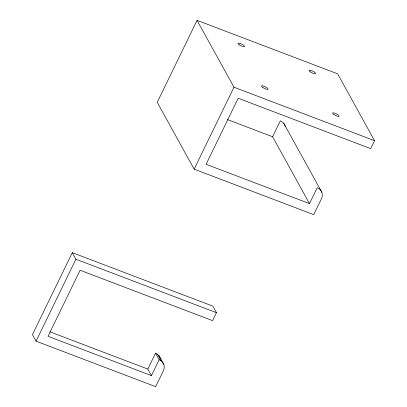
<?xml version="1.0" encoding="UTF-8"?>
<svg xmlns="http://www.w3.org/2000/svg" width="407" height="407" viewBox="0 0 407 407"><rect width="100%" height="100%" fill="white"/><g stroke="black" fill="none" stroke-linecap="round" stroke-linejoin="round"><path stroke-width="0.61" d="M151.435 375.62L48.021 336.289L80.113 270.253L212.612 320.645L216.478 312.688L212.856 306.13L72.278 252.666L32.453 334.615L36.075 341.173L155.647 386.65L163.38 370.736C164.311 368.681 164.489 366.351 163.746 364.209C161.101 360.546 160.241 354.899 155.545 353.149L147.812 369.063L151.435 375.62L159.168 359.707L155.545 353.149M36.075 341.173L75.9 259.223L72.278 252.666M197.054 20.35L157.234 102.299L194.144 169.164L313.716 214.647L321.449 198.733A9.137 8.333 -28.9 0 0 317.236 187.703L309.503 203.617L206.09 164.286L238.181 98.245L370.68 148.641L374.547 140.685L337.632 73.815L197.054 20.35L233.969 87.215L374.547 140.685M194.144 169.164L233.969 87.215M309.503 203.617L272.593 136.747L280.321 120.838A9.137 8.333 -28.9 0 1 285.322 126.928M227.421 119.572L272.593 136.747M75.9 259.223L216.478 312.688M49.751 331.766L147.812 369.063M159.168 359.707L161.126 360.775L162.688 362.311L163.746 364.209M159.066 355.754L160.368 358.72M283.847 123.438L321.815 192.206M157.504 354.217L161.126 360.775M333.877 114.504A3.653 0.916 25.9 0 0 339.179 116.214A3.653 0.916 25.9 0 0 334.635 113.11A3.653 0.916 25.9 0 0 333.877 114.504M310.343 71.871A3.653 0.916 25.9 0 0 315.644 73.586A3.653 0.916 25.9 0 0 311.101 70.477A3.653 0.916 25.9 0 0 310.343 71.871M262.78 87.464A3.653 0.916 25.9 0 0 268.081 89.174A3.653 0.916 25.9 0 0 263.538 86.065A3.653 0.916 25.9 0 0 262.78 87.464M239.245 44.831A3.653 0.916 25.9 0 0 244.551 46.546A3.653 0.916 25.9 0 0 240.008 43.437A3.653 0.916 25.9 0 0 239.245 44.831"/></g></svg>
